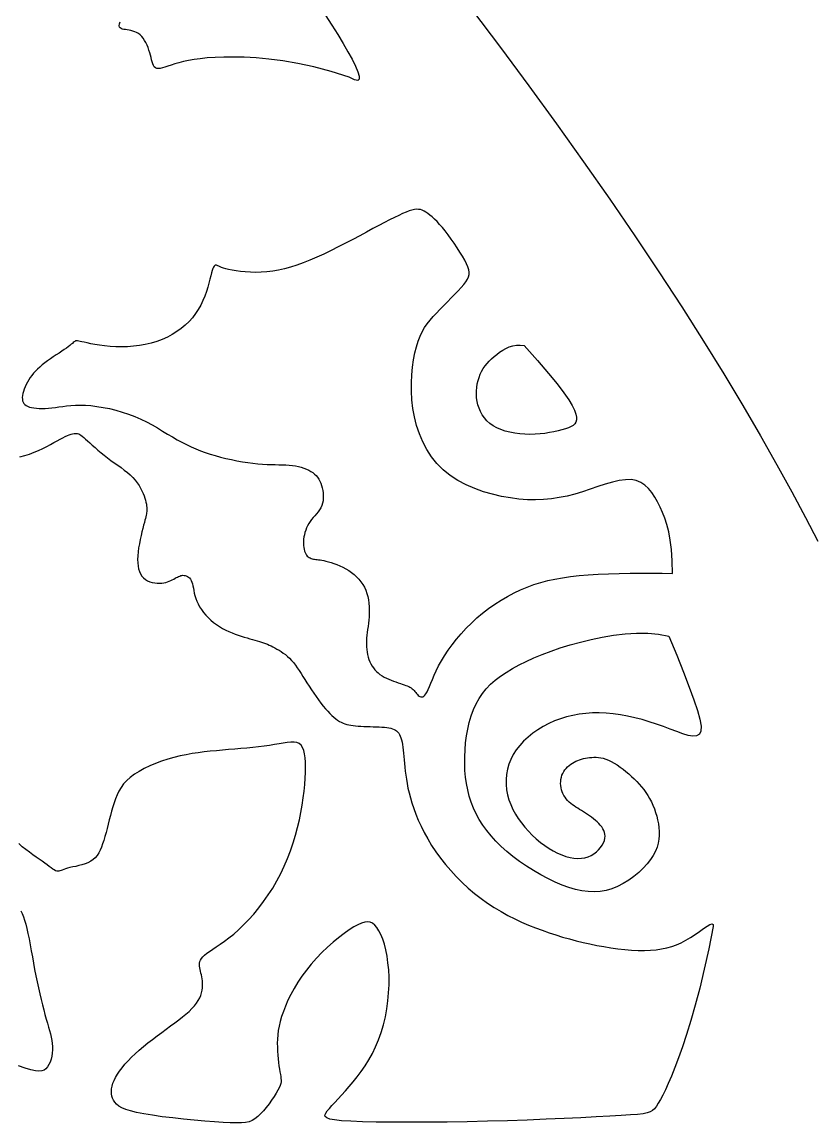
# Model space of a CAD drawing. Header units: millimetres. Extents: x 71 to 193, y 124 to 161.
# Drawn here: x 90.98 to 97, y 135.54 to 143.92 of the extents above; entities that cross this region are included whole.
import ezdxf

# ---------------------------------------------------------------- set-up
doc = ezdxf.new("R2010")
doc.units = ezdxf.units.MM

msp = doc.modelspace()

# ---------------------------------------------------------------- linework, layer by layer
at = {"color": 1}
for points in [[(94.3979, 144.0164), (94.6185, 143.7254), (94.8347, 143.4344), (95.0457, 143.1446), (95.2509, 142.8571), (95.4494, 142.5729), (95.6405, 142.2933), (95.8235, 142.0193), (95.9976, 141.752), (96.1622, 141.4926), (96.317, 141.2419), (96.462, 141.0009), (96.5968, 140.7703), (96.7215, 140.551), (96.8358, 140.344), (96.9395, 140.15), (97.0327, 139.97)], [(93.285, 143.9754), (93.336, 143.8971), (93.3813, 143.8243), (93.4215, 143.7566), (93.4573, 143.6939), (93.4887, 143.6362), (93.5146, 143.5848), (93.5335, 143.5415), (93.5438, 143.5077), (93.5439, 143.4851), (93.5323, 143.4755), (93.5075, 143.4804), (93.4678, 143.5014)], [(93.4678, 143.5014), (93.3293, 143.5442), (93.199, 143.5783), (93.0768, 143.6047), (92.9627, 143.6242), (92.8567, 143.6378), (92.7588, 143.6466), (92.669, 143.6513), (92.5873, 143.653), (92.5135, 143.6525), (92.4471, 143.6501), (92.3876, 143.6461), (92.3343, 143.6407), (92.2867, 143.6341), (92.244, 143.6265), (92.2058, 143.6183), (92.1714, 143.6095), (92.1403, 143.6006), (92.1124, 143.5918), (92.0873, 143.5837), (92.0652, 143.5766), (92.0457, 143.5709), (92.0289, 143.5672), (92.0145, 143.5659), (92.0025, 143.5673), (91.9926, 143.5719), (91.9846, 143.5793), (91.9781, 143.5893), (91.9727, 143.6016), (91.9681, 143.6159), (91.9638, 143.6319), (91.9596, 143.6492), (91.9549, 143.6675), (91.9496, 143.6866), (91.9435, 143.7061), (91.9366, 143.7256), (91.9289, 143.7447), (91.9202, 143.763), (91.9107, 143.7803), (91.9003, 143.796), (91.8889, 143.8099), (91.8766, 143.8217), (91.8634, 143.8315), (91.8497, 143.8394), (91.8355, 143.8459), (91.821, 143.8509), (91.8065, 143.8548), (91.7921, 143.8578), (91.778, 143.86), (91.7645, 143.8618), (91.7519, 143.8637), (91.7406, 143.8661), (91.7312, 143.8696), (91.7239, 143.8747), (91.7194, 143.8819), (91.7179, 143.8918), (91.7199, 143.9049), (91.7258, 143.9215)], [(95.9264, 139.7233), (95.9245, 139.8208), (95.9189, 139.905), (95.9102, 139.9778), (95.8987, 140.0408), (95.8848, 140.0957), (95.8688, 140.1443), (95.8513, 140.1881), (95.8326, 140.229), (95.813, 140.2682), (95.7921, 140.3053), (95.7694, 140.3395), (95.7444, 140.3699), (95.7167, 140.3958), (95.6858, 140.4162), (95.6511, 140.4304), (95.6121, 140.4376), (95.5686, 140.4373), (95.521, 140.4305), (95.4699, 140.4184), (95.416, 140.4026), (95.3598, 140.3843), (95.302, 140.3648), (95.2432, 140.3455), (95.184, 140.3278), (95.1249, 140.3128), (95.0657, 140.3009), (95.0062, 140.292), (94.9461, 140.2863), (94.8851, 140.284), (94.8229, 140.2851), (94.7592, 140.2898), (94.6938, 140.2981), (94.6264, 140.3102), (94.5581, 140.3262), (94.4897, 140.3462), (94.4223, 140.3705), (94.3569, 140.3991), (94.2945, 140.4322), (94.2362, 140.47), (94.1828, 140.5126), (94.1354, 140.56), (94.0938, 140.6118), (94.0577, 140.6673), (94.027, 140.726), (94.0014, 140.7873), (93.9806, 140.8504), (93.9644, 140.9149), (93.9526, 140.9802), (93.9449, 141.0455), (93.941, 141.1103), (93.9406, 141.1739), (93.9432, 141.2355), (93.9487, 141.2946), (93.9566, 141.3504), (93.9666, 141.4022), (93.9785, 141.4494), (93.9918, 141.4916), (94.0067, 141.5293), (94.0231, 141.5633), (94.0412, 141.5944), (94.061, 141.6233), (94.0825, 141.6509), (94.1058, 141.678), (94.1311, 141.7054), (94.1581, 141.7336), (94.1863, 141.7624), (94.215, 141.7913), (94.2434, 141.82), (94.2708, 141.8479), (94.2964, 141.8747), (94.3195, 141.8998), (94.3393, 141.9228), (94.3553, 141.9434), (94.3673, 141.9623), (94.3754, 141.9801), (94.3797, 141.9977), (94.3803, 142.0157), (94.3772, 142.035), (94.3704, 142.0563), (94.36, 142.0803), (94.3462, 142.1076), (94.3295, 142.1376), (94.3103, 142.1696), (94.2894, 142.2026), (94.2671, 142.2359), (94.2441, 142.2687), (94.221, 142.3002), (94.1983, 142.3297), (94.1765, 142.3563), (94.1556, 142.3802), (94.1358, 142.4015), (94.1168, 142.4202), (94.0989, 142.4366), (94.0819, 142.4508), (94.0659, 142.4629), (94.0509, 142.473), (94.0367, 142.4813), (94.0231, 142.4877), (94.0094, 142.4921), (93.9953, 142.4945), (93.9801, 142.4948), (93.9636, 142.4928), (93.9451, 142.4886), (93.9241, 142.4821), (93.9003, 142.4731), (93.8736, 142.4618), (93.8439, 142.4482), (93.8111, 142.4323), (93.7752, 142.4143), (93.7361, 142.3941), (93.6938, 142.3718), (93.6483, 142.3476), (93.5996, 142.3214), (93.5482, 142.2939), (93.4948, 142.2655), (93.4401, 142.2367), (93.3846, 142.2082), (93.3291, 142.1805), (93.2741, 142.154), (93.2204, 142.1294), (93.1684, 142.1071), (93.1181, 142.0872), (93.0693, 142.0697), (93.0219, 142.0546), (92.9756, 142.0419), (92.9303, 142.0316), (92.8858, 142.0238), (92.8419, 142.0184), (92.7986, 142.0155), (92.7562, 142.0146), (92.7153, 142.0156), (92.6763, 142.0181), (92.6398, 142.0218), (92.6062, 142.0264), (92.5762, 142.0315), (92.55, 142.0369), (92.5282, 142.0423), (92.5104, 142.0475), (92.496, 142.0524), (92.4845, 142.0569), (92.4754, 142.0609), (92.4682, 142.0643), (92.4623, 142.0669), (92.4573, 142.0687), (92.4527, 142.0694), (92.4483, 142.0687), (92.444, 142.0662), (92.4397, 142.0615), (92.4353, 142.054), (92.4307, 142.0434), (92.4258, 142.0292), (92.4204, 142.0111), (92.4145, 141.9887), (92.4077, 141.9625), (92.4, 141.9333), (92.3911, 141.9018), (92.3806, 141.8685), (92.3684, 141.8343), (92.3543, 141.7998), (92.338, 141.7657), (92.3193, 141.7326), (92.2982, 141.7007), (92.2747, 141.6701), (92.2488, 141.641), (92.2205, 141.6135), (92.1899, 141.5878), (92.1569, 141.564), (92.1216, 141.5422), (92.0839, 141.5226), (92.0443, 141.5051), (92.0029, 141.4899), (91.9601, 141.477), (91.9162, 141.4664), (91.8714, 141.4582), (91.8262, 141.4523), (91.7808, 141.4489), (91.7355, 141.4479), (91.691, 141.449), (91.6478, 141.4519), (91.6066, 141.456), (91.568, 141.461), (91.5326, 141.4666), (91.5011, 141.4723), (91.474, 141.4777), (91.4518, 141.4826), (91.434, 141.4867), (91.42, 141.4901), (91.4091, 141.4926), (91.4007, 141.4941), (91.3942, 141.4947), (91.3888, 141.4943), (91.384, 141.4927), (91.3791, 141.4899), (91.3739, 141.486), (91.3678, 141.4809), (91.3608, 141.4747), (91.3524, 141.4673), (91.3423, 141.4588), (91.3303, 141.4492), (91.316, 141.4386), (91.2992, 141.4268), (91.2803, 141.4141), (91.2598, 141.4006), (91.2382, 141.3864), (91.2161, 141.3717), (91.1938, 141.3566), (91.172, 141.3412), (91.151, 141.3257), (91.1314, 141.3101), (91.1131, 141.2945), (91.0961, 141.2788), (91.0804, 141.2629), (91.0658, 141.2468), (91.0524, 141.2304), (91.04, 141.2137), (91.0287, 141.1966), (91.0184, 141.1792), (91.0092, 141.1615), (91.001, 141.1438), (90.9941, 141.1264), (90.9885, 141.1093), (90.9843, 141.093), (90.9815, 141.0774), (90.9803, 141.063), (90.9807, 141.0498), (90.9828, 141.0379), (90.9866, 141.0272), (90.9923, 141.0177), (90.9998, 141.0093), (91.0093, 141.0019), (91.0209, 140.9957), (91.0345, 140.9904), (91.0503, 140.9862), (91.068, 140.9829), (91.0875, 140.9806), (91.1086, 140.9792), (91.1311, 140.9788), (91.1549, 140.9794), (91.1796, 140.981), (91.2052, 140.9835), (91.2315, 140.987), (91.2588, 140.991), (91.2874, 140.9952), (91.3175, 140.9991), (91.3496, 141.0024), (91.3838, 141.0046), (91.4206, 141.0054), (91.4601, 141.0043), (91.5027, 141.001), (91.5478, 140.9955), (91.5947, 140.9878), (91.643, 140.9779), (91.6918, 140.966), (91.7408, 140.9519), (91.7891, 140.9359), (91.8362, 140.9179), (91.8816, 140.898), (91.9252, 140.8766), (91.9674, 140.8541), (92.008, 140.831), (92.0474, 140.8078), (92.0856, 140.7849), (92.1228, 140.7627), (92.1591, 140.7416), (92.1947, 140.7221), (92.2298, 140.7041), (92.2648, 140.6874), (92.2999, 140.6721), (92.3354, 140.6578), (92.3716, 140.6446), (92.4089, 140.6322), (92.4475, 140.6207), (92.4876, 140.6098), (92.5288, 140.5996), (92.5707, 140.5902), (92.6128, 140.5818), (92.6545, 140.5743), (92.6954, 140.5678), (92.735, 140.5625), (92.7728, 140.5585), (92.8085, 140.5556), (92.842, 140.5538), (92.8737, 140.5526), (92.9037, 140.552), (92.9322, 140.5515), (92.9593, 140.5508), (92.9853, 140.5498), (93.0104, 140.5481), (93.0347, 140.5454), (93.0581, 140.5418), (93.0805, 140.5373), (93.102, 140.5318), (93.1223, 140.5254), (93.1413, 140.5181), (93.159, 140.5099), (93.1754, 140.5009), (93.1902, 140.4909), (93.2036, 140.4801), (93.2156, 140.4683), (93.2263, 140.4555), (93.2357, 140.4417), (93.244, 140.4268), (93.2511, 140.4108), (93.2573, 140.3937), (93.2624, 140.3755), (93.2664, 140.3563), (93.2691, 140.3366), (93.2704, 140.3166), (93.2701, 140.2966), (93.2682, 140.277), (93.2644, 140.258), (93.2585, 140.2399), (93.2506, 140.223), (93.241, 140.2071), (93.2301, 140.1919), (93.2182, 140.1772), (93.2059, 140.1628), (93.1935, 140.1485), (93.1815, 140.1339), (93.1702, 140.1189), (93.16, 140.1032), (93.151, 140.0869), (93.1431, 140.0702), (93.1364, 140.0532), (93.1308, 140.0361), (93.1263, 140.0188), (93.123, 140.0016), (93.1207, 139.9846), (93.1195, 139.968), (93.1193, 139.9518), (93.1201, 139.9362), (93.1218, 139.9214), (93.1244, 139.9075), (93.1278, 139.8947), (93.132, 139.8831), (93.1368, 139.8729), (93.1423, 139.8641), (93.1484, 139.8567), (93.1551, 139.8506), (93.1622, 139.8455), (93.1698, 139.8415), (93.1777, 139.8382), (93.186, 139.8357), (93.1945, 139.8337), (93.2033, 139.8322), (93.2126, 139.8309), (93.2225, 139.8296), (93.2333, 139.8282), (93.2453, 139.8265), (93.2586, 139.8243), (93.2735, 139.8214), (93.2903, 139.8176), (93.3089, 139.8127), (93.3293, 139.8068), (93.3509, 139.7996), (93.3734, 139.7914), (93.3964, 139.7819), (93.4195, 139.7713), (93.4423, 139.7593), (93.4644, 139.7462), (93.4855, 139.7317), (93.5054, 139.716), (93.524, 139.699), (93.5411, 139.6808), (93.5568, 139.6614), (93.5708, 139.6409), (93.5831, 139.6192), (93.5936, 139.5964), (93.6022, 139.5726), (93.6089, 139.5479), (93.614, 139.5225), (93.6175, 139.4968), (93.6197, 139.4708), (93.6205, 139.4448), (93.6203, 139.419), (93.619, 139.3937), (93.6169, 139.3689), (93.6141, 139.3448), (93.611, 139.3212), (93.6077, 139.2981), (93.6046, 139.2754), (93.6018, 139.2531), (93.5996, 139.2311), (93.5982, 139.2094), (93.5979, 139.1879), (93.5986, 139.1667), (93.6004, 139.146), (93.6033, 139.1257), (93.6071, 139.106), (93.612, 139.087), (93.6179, 139.0689), (93.6248, 139.0515), (93.6326, 139.0352), (93.6414, 139.0197), (93.6513, 139.0052), (93.6622, 138.9916), (93.6743, 138.9789), (93.6874, 138.967), (93.7016, 138.9559), (93.717, 138.9456), (93.7336, 138.936), (93.751, 138.9271), (93.769, 138.919), (93.7873, 138.9114), (93.8054, 138.9045), (93.8233, 138.8981), (93.8404, 138.8922), (93.8566, 138.8868), (93.8715, 138.8818), (93.8853, 138.8771), (93.8978, 138.8725), (93.9094, 138.8679), (93.9199, 138.8632), (93.9296, 138.8581), (93.9385, 138.8526), (93.9466, 138.8465), (93.9541, 138.8397), (93.961, 138.8323), (93.9676, 138.8247), (93.9738, 138.8171), (93.9799, 138.8097), (93.986, 138.8027), (93.9921, 138.7965), (93.9985, 138.7912), (94.0051, 138.7871), (94.0121, 138.7845), (94.0193, 138.7839), (94.0269, 138.7856), (94.0347, 138.7899), (94.0428, 138.7972), (94.0511, 138.8079), (94.0596, 138.8223), (94.0684, 138.8407), (94.0779, 138.8629), (94.0883, 138.8886), (94.1, 138.9174), (94.1136, 138.9491), (94.1292, 138.9834), (94.1474, 139.0198), (94.1685, 139.0582), (94.1927, 139.0982), (94.2201, 139.1393), (94.2503, 139.1811), (94.2833, 139.2232), (94.3189, 139.2651), (94.3568, 139.3065), (94.3968, 139.3468), (94.4389, 139.3856), (94.4827, 139.4225), (94.5282, 139.4575), (94.575, 139.4903), (94.6229, 139.521), (94.6719, 139.5494), (94.7215, 139.5755), (94.7717, 139.5992), (94.8222, 139.6203), (94.873, 139.6389), (94.9245, 139.6552), (94.9775, 139.6692), (95.0325, 139.6812), (95.0902, 139.6914), (95.1512, 139.7), (95.2163, 139.7071), (95.2859, 139.7131), (95.3606, 139.718), (95.4393, 139.7218), (95.5209, 139.7246), (95.6039, 139.7264), (95.6872, 139.7272), (95.7696, 139.7269), (95.8498, 139.7256), (95.9264, 139.7233)], [(94.7979, 141.4586), (94.9006, 141.3434), (94.9838, 141.2464), (95.0496, 141.1656), (95.1001, 141.099), (95.1374, 141.0447), (95.1635, 141.0009), (95.1807, 140.9655), (95.1909, 140.9366), (95.1959, 140.9126), (95.1964, 140.8925), (95.1923, 140.8759), (95.1841, 140.8621), (95.1718, 140.8507), (95.1557, 140.8409), (95.136, 140.8323), (95.1128, 140.8243), (95.0864, 140.8164), (95.0572, 140.8088), (95.0255, 140.8016), (94.9917, 140.7952), (94.9562, 140.7898), (94.9193, 140.7856), (94.8814, 140.783), (94.8429, 140.782), (94.8041, 140.783), (94.7656, 140.786), (94.7276, 140.7911), (94.6907, 140.7982), (94.6553, 140.8074), (94.6218, 140.8188), (94.5907, 140.8323), (94.5624, 140.8481), (94.5372, 140.866), (94.5151, 140.8859), (94.4959, 140.9075), (94.4797, 140.9307), (94.4661, 140.955), (94.4552, 140.9804), (94.4467, 141.0065), (94.4406, 141.0331), (94.4368, 141.0599), (94.4351, 141.0869), (94.4354, 141.1136), (94.4377, 141.1401), (94.4418, 141.1661), (94.4477, 141.1914), (94.4553, 141.2158), (94.4645, 141.2392), (94.4751, 141.2614), (94.4873, 141.2825), (94.5009, 141.3025), (94.5159, 141.3217), (94.5324, 141.34), (94.5502, 141.3576), (94.5695, 141.3746), (94.5902, 141.3912), (94.6122, 141.4073), (94.6355, 141.4223), (94.66, 141.4359), (94.6856, 141.4472), (94.7123, 141.4557), (94.7399, 141.4609), (94.7685, 141.462), (94.7979, 141.4586)], [(90.9621, 140.6109), (90.9996, 140.621), (91.0361, 140.6327), (91.0712, 140.6458), (91.1046, 140.6601), (91.1363, 140.6751), (91.1663, 140.6904), (91.1944, 140.7056), (91.2207, 140.7203), (91.2451, 140.734), (91.2674, 140.7464), (91.2878, 140.757), (91.3062, 140.766), (91.3228, 140.7733), (91.3378, 140.7792), (91.3512, 140.7837), (91.3633, 140.7868), (91.3741, 140.7887), (91.3839, 140.7895), (91.3927, 140.7893), (91.401, 140.7878), (91.4091, 140.7851), (91.4174, 140.7808), (91.4264, 140.7749), (91.4364, 140.7673), (91.4478, 140.7577), (91.461, 140.7461), (91.4764, 140.7323), (91.4937, 140.7167), (91.5129, 140.6996), (91.5337, 140.6813), (91.5558, 140.6621), (91.5792, 140.6425), (91.6035, 140.6228), (91.6287, 140.6033), (91.6544, 140.5843), (91.6803, 140.5657), (91.7061, 140.5474), (91.7314, 140.5292), (91.7559, 140.511), (91.7793, 140.4925), (91.8011, 140.4737), (91.821, 140.4543), (91.8388, 140.4344), (91.8546, 140.414), (91.8683, 140.3935), (91.8803, 140.3731), (91.8906, 140.3529), (91.8993, 140.3334), (91.9066, 140.3147), (91.9126, 140.2972), (91.9174, 140.2809), (91.9212, 140.2658), (91.924, 140.2519), (91.926, 140.239), (91.9271, 140.227), (91.9276, 140.2158), (91.9275, 140.2054), (91.927, 140.1955), (91.926, 140.186), (91.9246, 140.1765), (91.9227, 140.1665), (91.9202, 140.1554), (91.9171, 140.1428), (91.9132, 140.1281), (91.9087, 140.1109), (91.9033, 140.0907), (91.8972, 140.067), (91.8905, 140.0405), (91.8836, 140.0118), (91.8768, 139.9815), (91.8706, 139.9504), (91.8651, 139.9191), (91.8609, 139.8882), (91.8581, 139.8585), (91.8571, 139.8305), (91.8579, 139.8044), (91.8606, 139.7803), (91.8653, 139.7581), (91.8718, 139.7379), (91.8803, 139.7198), (91.8908, 139.7038), (91.9033, 139.69), (91.9178, 139.6784), (91.9338, 139.6689), (91.9511, 139.6614), (91.9692, 139.6557), (91.9876, 139.6519), (92.006, 139.6497), (92.024, 139.6491), (92.0412, 139.65), (92.0571, 139.6521), (92.072, 139.6555), (92.0857, 139.6597), (92.0985, 139.6646), (92.1104, 139.67), (92.1216, 139.6757), (92.1321, 139.6814), (92.142, 139.6869), (92.1514, 139.6921), (92.1604, 139.6968), (92.1691, 139.701), (92.1776, 139.7044), (92.1859, 139.7071), (92.1942, 139.7089), (92.2025, 139.7098), (92.2109, 139.7095), (92.2194, 139.7082), (92.228, 139.7056), (92.2365, 139.7016), (92.2446, 139.6963), (92.2523, 139.6894), (92.2593, 139.6809), (92.2655, 139.6707), (92.2707, 139.6587), (92.2749, 139.6449), (92.2784, 139.6295), (92.2815, 139.6126), (92.2848, 139.5944), (92.2886, 139.5751), (92.2933, 139.555), (92.2995, 139.5342), (92.3074, 139.513), (92.3174, 139.4916), (92.3294, 139.4701), (92.3434, 139.4487), (92.3591, 139.4277), (92.3763, 139.4073), (92.395, 139.3876), (92.415, 139.3689), (92.4361, 139.3513), (92.4581, 139.335), (92.481, 139.32), (92.5044, 139.3062), (92.5282, 139.2936), (92.5521, 139.2821), (92.5761, 139.2717), (92.5999, 139.2622), (92.6233, 139.2537), (92.6462, 139.246), (92.6684, 139.2391), (92.6899, 139.2328), (92.7106, 139.227), (92.7305, 139.2216), (92.7496, 139.2164), (92.7677, 139.2114), (92.7848, 139.2064), (92.8009, 139.2014), (92.8161, 139.1961), (92.8308, 139.1906), (92.845, 139.1849), (92.859, 139.1787), (92.873, 139.172), (92.8873, 139.1649), (92.9021, 139.1571), (92.9174, 139.1487), (92.9333, 139.1395), (92.9495, 139.1294), (92.9658, 139.1183), (92.9822, 139.1062), (92.9984, 139.093), (93.0143, 139.0785), (93.0296, 139.0626), (93.0444, 139.0453), (93.0586, 139.0267), (93.0726, 139.0068), (93.0866, 138.9857), (93.1007, 138.9635), (93.1151, 138.9402), (93.1301, 138.9161), (93.1459, 138.891), (93.1625, 138.8653), (93.1799, 138.8391), (93.1978, 138.8129), (93.2161, 138.787), (93.2344, 138.7618), (93.2526, 138.7376), (93.2705, 138.7148), (93.2878, 138.6938), (93.3044, 138.6748), (93.3203, 138.6578), (93.3357, 138.6427), (93.3506, 138.6293), (93.365, 138.6176), (93.3792, 138.6074), (93.3932, 138.5986), (93.4071, 138.5911), (93.4211, 138.5847), (93.4352, 138.5794), (93.4497, 138.575), (93.4649, 138.5714), (93.4809, 138.5685), (93.4979, 138.5662), (93.5161, 138.5643), (93.5358, 138.5628), (93.5571, 138.5616), (93.5795, 138.5606), (93.6028, 138.5596), (93.6264, 138.5588), (93.65, 138.5579), (93.6731, 138.557), (93.6954, 138.5559), (93.7163, 138.5547), (93.7355, 138.5532), (93.7531, 138.5513), (93.7691, 138.549), (93.7836, 138.546), (93.7967, 138.5423), (93.8085, 138.5377), (93.8191, 138.5321), (93.8285, 138.5254), (93.8368, 138.5175), (93.8442, 138.5082), (93.8507, 138.4976), (93.8564, 138.4855), (93.8613, 138.4719), (93.8657, 138.4568), (93.8694, 138.4401), (93.8727, 138.4217), (93.8756, 138.4015), (93.8783, 138.3798), (93.8807, 138.3565), (93.8831, 138.3318), (93.8856, 138.3057), (93.8882, 138.2784), (93.8911, 138.2499), (93.8943, 138.2203), (93.8981, 138.1898), (93.9025, 138.1581), (93.908, 138.1252), (93.9146, 138.0908), (93.9228, 138.0549), (93.9326, 138.0173), (93.9443, 137.9778), (93.9582, 137.9363), (93.9745, 137.8927), (93.9933, 137.8474), (94.0147, 137.8006), (94.0386, 137.7527), (94.0652, 137.7041), (94.0945, 137.6551), (94.1265, 137.6061), (94.1614, 137.5575), (94.1991, 137.5095), (94.2394, 137.4626), (94.282, 137.4168), (94.3267, 137.3725), (94.3732, 137.33), (94.4212, 137.2893), (94.4704, 137.2509), (94.5205, 137.2149), (94.5714, 137.1816), (94.6228, 137.1507), (94.6746, 137.1222), (94.7268, 137.0959), (94.7791, 137.0715), (94.8315, 137.0489), (94.8839, 137.028), (94.9361, 137.0084), (94.988, 136.9902), (95.0398, 136.9731), (95.0915, 136.9573), (95.1431, 136.9425), (95.1949, 136.9289), (95.2469, 136.9163), (95.2992, 136.9047), (95.3519, 136.8941), (95.4051, 136.8844), (95.4584, 136.8759), (95.5114, 136.8686), (95.5638, 136.8627), (95.6151, 136.8584), (95.6651, 136.8559), (95.7133, 136.8553), (95.7594, 136.8567), (95.803, 136.8604), (95.8445, 136.8664), (95.884, 136.8747), (95.9219, 136.8854), (95.9586, 136.8986), (95.9943, 136.9142), (96.0294, 136.9323), (96.0642, 136.9529), (96.0987, 136.9759), (96.132, 136.9993), (96.1627, 137.0213), (96.1898, 137.0398), (96.212, 137.0528), (96.2279, 137.0581), (96.2364, 137.0538), (96.2362, 137.0379)], [(95.9004, 139.2473), (95.9594, 139.1017), (96.011, 138.9726), (96.0548, 138.8597), (96.0905, 138.7626), (96.1176, 138.6809), (96.1356, 138.6142), (96.1442, 138.5621), (96.1429, 138.5242), (96.1315, 138.4999), (96.1109, 138.4876), (96.0822, 138.4854), (96.0466, 138.4913), (96.0053, 138.5035), (95.9593, 138.5202), (95.9098, 138.5394), (95.858, 138.5593), (95.8048, 138.5782), (95.7506, 138.5957), (95.6958, 138.6116), (95.6406, 138.6257), (95.5854, 138.6378), (95.5304, 138.6478), (95.4758, 138.6553), (95.4221, 138.6604), (95.3694, 138.6627), (95.3177, 138.6622), (95.2671, 138.659), (95.2176, 138.653), (95.1692, 138.6443), (95.1218, 138.6328), (95.0755, 138.6186), (95.0303, 138.6017), (94.9862, 138.582), (94.9435, 138.5597), (94.9027, 138.535), (94.864, 138.5081), (94.8278, 138.4791), (94.7945, 138.4483), (94.7645, 138.4157), (94.738, 138.3816), (94.7155, 138.3461), (94.697, 138.3094), (94.6822, 138.2718), (94.6713, 138.2336), (94.6642, 138.1949), (94.6607, 138.1559), (94.6608, 138.117), (94.6646, 138.0783), (94.6718, 138.04), (94.6824, 138.0023), (94.696, 137.9652), (94.7125, 137.9289), (94.7317, 137.8934), (94.7534, 137.8589), (94.7774, 137.8254), (94.8033, 137.793), (94.8312, 137.7618), (94.8605, 137.7321), (94.8911, 137.704), (94.9227, 137.6778), (94.955, 137.6537), (94.9877, 137.6318), (95.0205, 137.6124), (95.0531, 137.5957), (95.0853, 137.5819), (95.1169, 137.571), (95.1477, 137.563), (95.1776, 137.558), (95.2064, 137.556), (95.234, 137.5569), (95.2603, 137.5609), (95.2849, 137.568), (95.308, 137.578), (95.3291, 137.5905), (95.3483, 137.6052), (95.3654, 137.6214), (95.3801, 137.6386), (95.3924, 137.6565), (95.4021, 137.6744), (95.409, 137.6919), (95.4131, 137.7086), (95.4145, 137.7244), (95.4134, 137.7395), (95.41, 137.754), (95.4046, 137.768), (95.3973, 137.7815), (95.3884, 137.7947), (95.378, 137.8076), (95.3664, 137.8204), (95.3537, 137.8329), (95.3402, 137.8452), (95.326, 137.8572), (95.3112, 137.8687), (95.296, 137.8799), (95.2807, 137.8905), (95.2654, 137.9006), (95.2501, 137.9101), (95.2351, 137.9192), (95.2204, 137.928), (95.206, 137.9367), (95.1919, 137.9454), (95.1783, 137.9545), (95.1653, 137.9639), (95.1527, 137.9739), (95.1408, 137.9847), (95.1296, 137.9962), (95.1192, 138.0084), (95.1097, 138.0212), (95.1011, 138.0347), (95.0937, 138.0487), (95.0875, 138.0632), (95.0825, 138.0783), (95.0789, 138.0938), (95.0767, 138.1096), (95.0759, 138.1255), (95.0764, 138.1415), (95.0783, 138.1573), (95.0816, 138.1728), (95.0863, 138.1878), (95.0923, 138.2022), (95.0997, 138.2159), (95.1084, 138.2288), (95.1181, 138.2409), (95.1288, 138.2521), (95.1404, 138.2626), (95.1527, 138.2721), (95.1655, 138.2808), (95.1788, 138.2886), (95.1925, 138.2955), (95.2064, 138.3015), (95.2206, 138.3068), (95.2352, 138.3112), (95.25, 138.315), (95.2652, 138.3182), (95.2806, 138.3208), (95.2964, 138.3229), (95.3125, 138.3244), (95.3289, 138.3253), (95.3459, 138.3253), (95.3633, 138.3241), (95.3814, 138.3215), (95.4002, 138.3174), (95.4197, 138.3114), (95.44, 138.3033), (95.4613, 138.293), (95.4832, 138.2807), (95.5056, 138.2667), (95.5282, 138.2511), (95.5508, 138.2344), (95.5732, 138.2166), (95.5951, 138.1982), (95.6164, 138.1794), (95.6367, 138.1603), (95.6562, 138.141), (95.6747, 138.1212), (95.6923, 138.1009), (95.709, 138.0799), (95.7247, 138.0581), (95.7396, 138.0353), (95.7535, 138.0115), (95.7665, 137.9864), (95.7785, 137.9603), (95.7893, 137.9333), (95.799, 137.9055), (95.8074, 137.8771), (95.8143, 137.8482), (95.8198, 137.819), (95.8237, 137.7897), (95.8259, 137.7603), (95.8259, 137.7309), (95.8235, 137.7012), (95.8182, 137.6713), (95.8096, 137.641), (95.7973, 137.6102), (95.7809, 137.5788), (95.76, 137.5468), (95.7344, 137.5141), (95.7045, 137.4814), (95.6708, 137.4494), (95.6339, 137.4188), (95.5944, 137.3903), (95.5529, 137.3647), (95.51, 137.3427), (95.4662, 137.325), (95.4219, 137.3123), (95.3771, 137.3044), (95.3317, 137.3013), (95.2854, 137.3028), (95.238, 137.3089), (95.1893, 137.3193), (95.1392, 137.334), (95.0874, 137.3528), (95.034, 137.3755), (94.9794, 137.4017), (94.9243, 137.431), (94.8695, 137.463), (94.8156, 137.4972), (94.7632, 137.5332), (94.7132, 137.5705), (94.6662, 137.6087), (94.6227, 137.6475), (94.5828, 137.6868), (94.5464, 137.7267), (94.5134, 137.7673), (94.4836, 137.8087), (94.4571, 137.8509), (94.4336, 137.894), (94.4132, 137.9381), (94.3956, 137.9832), (94.3809, 138.0295), (94.3689, 138.0767), (94.3595, 138.125), (94.3526, 138.1742), (94.3482, 138.2245), (94.3461, 138.2756), (94.3462, 138.3278), (94.3485, 138.3807), (94.3531, 138.434), (94.36, 138.4872), (94.3693, 138.5397), (94.3811, 138.591), (94.3956, 138.6405), (94.4128, 138.6877), (94.4328, 138.7321), (94.4557, 138.7733), (94.4816, 138.8115), (94.5107, 138.8471), (94.5432, 138.8805), (94.579, 138.912), (94.6185, 138.9421), (94.6616, 138.9711), (94.7087, 138.9995), (94.7596, 139.0274), (94.8145, 139.0549), (94.8734, 139.0818), (94.9362, 139.1079), (95.0029, 139.1331), (95.0735, 139.1572), (95.1479, 139.1801), (95.2262, 139.2017), (95.3081, 139.2215), (95.3928, 139.2391), (95.4793, 139.2534), (95.5664, 139.2636), (95.6531, 139.269), (95.7384, 139.2686), (95.8212, 139.2617), (95.9004, 139.2473)], [(96.2362, 137.0379), (96.203, 136.8678), (96.1691, 136.7117), (96.1348, 136.5691), (96.1005, 136.4393), (96.0668, 136.3218), (96.0339, 136.2161), (96.0024, 136.1215), (95.9726, 136.0374), (95.9448, 135.9634), (95.9191, 135.8987), (95.8954, 135.8427), (95.8737, 135.7947), (95.8538, 135.7541), (95.8356, 135.7201), (95.8192, 135.6921), (95.8044, 135.6694), (95.7908, 135.6514), (95.7763, 135.6374), (95.7585, 135.6267), (95.7351, 135.6186), (95.7036, 135.6125), (95.6616, 135.6076), (95.6067, 135.6033), (95.5366, 135.5989), (95.4494, 135.5939), (95.3467, 135.5883), (95.2304, 135.5824), (95.1026, 135.5764), (94.9656, 135.5704), (94.8213, 135.5648), (94.6718, 135.5597), (94.5192, 135.5554), (94.3658, 135.552), (94.2139, 135.5495), (94.0662, 135.5481), (93.9252, 135.5476), (93.7934, 135.5481), (93.6734, 135.5495), (93.5678, 135.552), (93.4791, 135.5554), (93.4091, 135.5598), (93.3566, 135.5653), (93.3197, 135.5723), (93.2964, 135.5808), (93.2848, 135.591), (93.2829, 135.6032), (93.2888, 135.6175), (93.3005, 135.6342), (93.3164, 135.6533), (93.3357, 135.6749), (93.358, 135.6991), (93.3828, 135.7257), (93.4096, 135.7547), (93.438, 135.7861), (93.4676, 135.8199), (93.4978, 135.856), (93.5281, 135.8945), (93.5583, 135.9354), (93.5879, 135.9786), (93.6164, 136.0242), (93.6434, 136.0723), (93.6686, 136.1228), (93.6914, 136.1758), (93.7116, 136.2313), (93.7287, 136.2892), (93.7428, 136.349), (93.754, 136.4099), (93.7622, 136.4713), (93.7676, 136.5325), (93.7703, 136.5929), (93.7703, 136.6517), (93.7677, 136.7082), (93.7625, 136.7619), (93.7552, 136.8124), (93.7458, 136.8593), (93.7347, 136.9023), (93.7221, 136.9412), (93.7084, 136.9756), (93.6937, 137.0052), (93.6784, 137.0296), (93.6625, 137.0487), (93.6458, 137.0623), (93.6278, 137.0706), (93.608, 137.0737), (93.586, 137.0714), (93.5613, 137.064), (93.5334, 137.0514), (93.5019, 137.0338), (93.4665, 137.0111), (93.4279, 136.9839), (93.387, 136.9525), (93.3446, 136.9176), (93.3017, 136.8796), (93.259, 136.839), (93.2175, 136.7962), (93.178, 136.7518), (93.1413, 136.7061), (93.1076, 136.6598), (93.0767, 136.6132), (93.0488, 136.5667), (93.0238, 136.5208), (93.0017, 136.4759), (92.9825, 136.4325), (92.9663, 136.391), (92.9529, 136.3517), (92.9422, 136.3144), (92.9339, 136.279), (92.9278, 136.2451), (92.9237, 136.2124), (92.9213, 136.1807), (92.9203, 136.1498), (92.9206, 136.1193), (92.9218, 136.0892), (92.9239, 136.0595), (92.9265, 136.0308), (92.9297, 136.0032), (92.9331, 135.9772), (92.9366, 135.9531), (92.9401, 135.9313), (92.9434, 135.912), (92.9463, 135.8954), (92.9484, 135.881), (92.9494, 135.8678), (92.9489, 135.855), (92.9465, 135.8418), (92.942, 135.8274), (92.9348, 135.811), (92.9247, 135.7917), (92.9115, 135.7691), (92.8955, 135.7437), (92.8772, 135.7166), (92.8573, 135.6888), (92.8361, 135.6614), (92.8144, 135.6352), (92.7925, 135.6113), (92.7711, 135.5906), (92.7503, 135.574), (92.729, 135.5614), (92.7057, 135.5522), (92.679, 135.5463), (92.6472, 135.5432), (92.609, 135.5425), (92.5629, 135.5439), (92.5074, 135.5471), (92.4417, 135.5516), (92.3678, 135.5574), (92.2884, 135.5643), (92.2064, 135.5722), (92.1243, 135.581), (92.0449, 135.5905), (91.971, 135.6007), (91.9053, 135.6114), (91.8499, 135.6224), (91.8042, 135.634), (91.7673, 135.646), (91.7379, 135.6585), (91.7151, 135.6717), (91.6977, 135.6854), (91.6847, 135.6999), (91.6749, 135.715), (91.6674, 135.731), (91.6621, 135.7477), (91.659, 135.7653), (91.6583, 135.7837), (91.6598, 135.803), (91.6638, 135.8232), (91.6701, 135.8443), (91.679, 135.8664), (91.6904, 135.8894), (91.7043, 135.9133), (91.7207, 135.938), (91.7395, 135.9633), (91.7607, 135.9893), (91.7844, 136.0157), (91.8105, 136.0425), (91.8389, 136.0696), (91.8696, 136.0969), (91.9021, 136.1242), (91.936, 136.1514), (91.9707, 136.1784), (92.0059, 136.2051), (92.0409, 136.2311), (92.0754, 136.2565), (92.1088, 136.2811), (92.1407, 136.3047), (92.1708, 136.3275), (92.1991, 136.3496), (92.2253, 136.371), (92.2493, 136.392), (92.2708, 136.4126), (92.2898, 136.4329), (92.306, 136.4532), (92.3194, 136.4734), (92.3301, 136.4935), (92.3384, 136.5134), (92.3444, 136.533), (92.3486, 136.5522), (92.351, 136.571), (92.3519, 136.5891), (92.3517, 136.6066), (92.3505, 136.6233), (92.3485, 136.6393), (92.3459, 136.6547), (92.3429, 136.6693), (92.3397, 136.6834), (92.3365, 136.697), (92.3335, 136.7101), (92.3309, 136.7227), (92.329, 136.735), (92.328, 136.747), (92.3284, 136.7588), (92.3307, 136.7707), (92.3352, 136.7826), (92.3423, 136.7947), (92.3525, 136.8072), (92.3662, 136.8202), (92.3837, 136.8338), (92.4047, 136.8483), (92.429, 136.8643), (92.4563, 136.8821), (92.4862, 136.9022), (92.5183, 136.9249), (92.5525, 136.9506), (92.5884, 136.9798), (92.6256, 137.0128), (92.6637, 137.0495), (92.7022, 137.0894), (92.7407, 137.1325), (92.7788, 137.1784), (92.8158, 137.2268), (92.8515, 137.2775), (92.8853, 137.3303), (92.9168, 137.3847), (92.946, 137.4407), (92.973, 137.4978), (92.9977, 137.5557), (93.0201, 137.6143), (93.0403, 137.6732), (93.0583, 137.732), (93.0742, 137.7906), (93.088, 137.8485), (93.0997, 137.9056), (93.1095, 137.9614), (93.1176, 138.0155), (93.1239, 138.0678), (93.1288, 138.1177), (93.1323, 138.165), (93.1344, 138.2094), (93.1353, 138.2505), (93.1348, 138.2881), (93.1326, 138.322), (93.1285, 138.352), (93.122, 138.3779), (93.1131, 138.3995), (93.1014, 138.4167), (93.0867, 138.4292), (93.0687, 138.437), (93.0475, 138.4406), (93.0233, 138.4408), (92.9961, 138.4383), (92.9661, 138.4337), (92.9334, 138.4277), (92.8981, 138.4212), (92.8604, 138.4147), (92.8203, 138.4088), (92.7783, 138.4036), (92.7346, 138.399), (92.6896, 138.3947), (92.6436, 138.3908), (92.597, 138.387), (92.5501, 138.3832), (92.5033, 138.3794), (92.4567, 138.3754), (92.4105, 138.371), (92.3644, 138.3659), (92.3185, 138.36), (92.2725, 138.353), (92.2265, 138.3447), (92.1802, 138.335), (92.1337, 138.3234), (92.0869, 138.3101), (92.0403, 138.2948), (91.9947, 138.2779), (91.9505, 138.2594), (91.9084, 138.2395), (91.8692, 138.2182), (91.8333, 138.1957), (91.8015, 138.1721), (91.7742, 138.1475), (91.751, 138.1219), (91.7314, 138.0954), (91.7148, 138.0679), (91.7008, 138.0394), (91.6888, 138.01), (91.6783, 137.9795), (91.6686, 137.9481), (91.6595, 137.9158), (91.6506, 137.8829), (91.642, 137.8498), (91.6336, 137.8167), (91.6253, 137.7842), (91.617, 137.7525), (91.6086, 137.722), (91.6001, 137.6931), (91.5914, 137.6661), (91.5822, 137.641), (91.5722, 137.618), (91.5612, 137.597), (91.5488, 137.578), (91.5347, 137.561), (91.5187, 137.5462), (91.5005, 137.5335), (91.4799, 137.5228), (91.4574, 137.514), (91.4339, 137.5067), (91.4099, 137.5005), (91.3862, 137.4953), (91.3635, 137.4906), (91.3426, 137.4861), (91.324, 137.4816), (91.3083, 137.4768), (91.2953, 137.4719), (91.2843, 137.4673), (91.2749, 137.4632), (91.2666, 137.46), (91.2589, 137.458), (91.2512, 137.4575), (91.243, 137.4588), (91.2339, 137.4622), (91.2237, 137.4676), (91.2123, 137.4748), (91.1994, 137.4837), (91.185, 137.4942), (91.1689, 137.506), (91.1509, 137.5192), (91.1309, 137.5335), (91.1089, 137.5487), (91.0851, 137.5651), (91.06, 137.5828), (91.0338, 137.6019), (91.0071, 137.6225), (90.9803, 137.6448), (90.9536, 137.669)], [(90.9694, 137.1566), (90.9788, 137.1359), (90.9881, 137.1122), (90.9971, 137.0854), (91.006, 137.0552), (91.0146, 137.0213), (91.0231, 136.9837), (91.0315, 136.9428), (91.0398, 136.8992), (91.0481, 136.8536), (91.0565, 136.8065), (91.0651, 136.7586), (91.074, 136.7104), (91.0832, 136.6626), (91.0927, 136.6157), (91.1025, 136.57), (91.1125, 136.5257), (91.1226, 136.483), (91.1327, 136.4422), (91.1427, 136.4034), (91.1525, 136.3669), (91.162, 136.3329), (91.1712, 136.3016), (91.1797, 136.2725), (91.1876, 136.2453), (91.1945, 136.2197), (91.2003, 136.195), (91.205, 136.1711), (91.2082, 136.1474), (91.2098, 136.1235), (91.2097, 136.0992), (91.2079, 136.0748), (91.2043, 136.0509), (91.1989, 136.0279), (91.1918, 136.0063), (91.1829, 135.9867), (91.1723, 135.9697), (91.16, 135.9555), (91.1456, 135.9449), (91.1283, 135.9382), (91.1066, 135.9358), (91.0793, 135.9382), (91.045, 135.9457), (91.0026, 135.9588), (90.9507, 135.9778)]]:
    msp.add_lwpolyline(points, dxfattribs=at)

doc.saveas('drawing.dxf')
